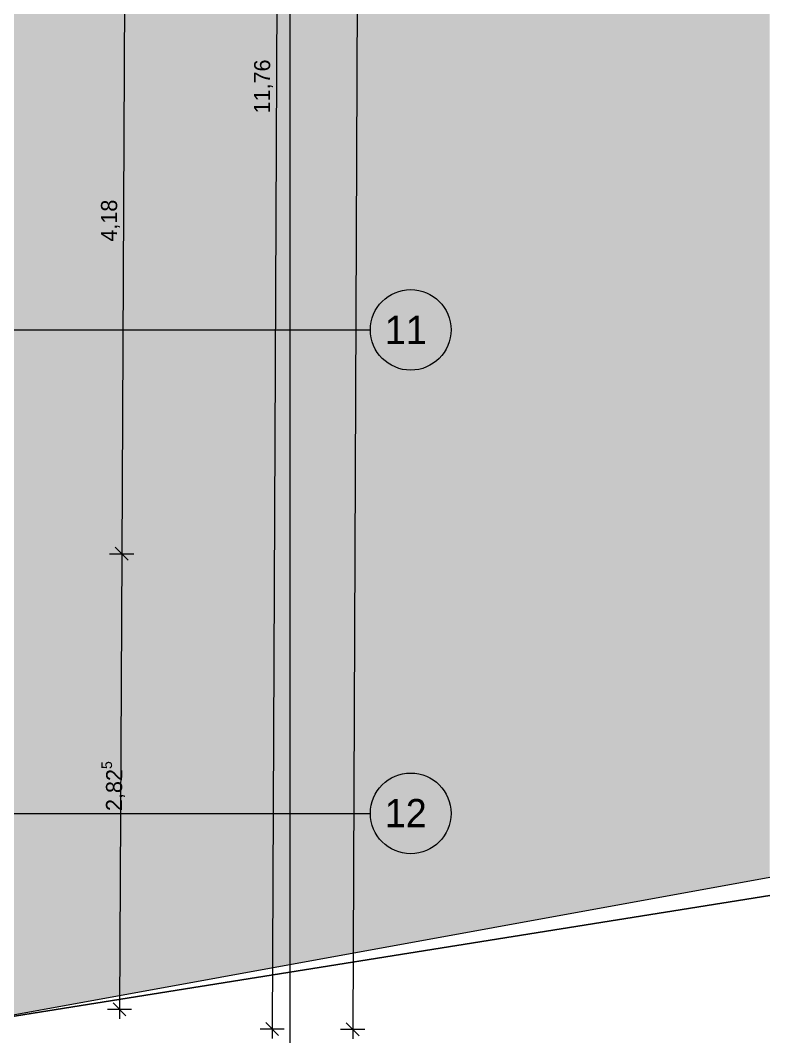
# Model space of a CAD drawing. Header units: metres. Extents: x -4 to 206, y -18 to 45.
# Drawn here: x 52.63 to 57.28, y -11.39 to -5.08 of the extents above; entities that cross this region are included whole.
import ezdxf

# ---------------------------------------------------------------- set-up
doc = ezdxf.new("R2010")
doc.units = ezdxf.units.M
doc.header["$MEASUREMENT"] = 0
for name, color, linetype in [('3._DD PP STG2_4_000 Achsraster', 7, 'Continuous'), ('3._DD PP STG2_4_725 Nachbarbebauung', 7, 'Continuous'), ('3._DD PP STG2_4_950 Polierplan Bemaßung', 7, 'Continuous'), ('3._DD PP STG2_4_Neubau_840 Baulinien', 7, 'Continuous')]:
    doc.layers.add(name, color=color, linetype=linetype)
doc.styles.add('ERSTELLTER_STIL_2', font='')
doc.styles.get('ERSTELLTER_STIL_2').set_extended_font_data('Eurostile')
doc.linetypes.add('Grenze Grundstück', pattern='A,0,[1,415_260415_PP_VA_1_6 3 St1.Shx,S=0.00031746,R=0,X=0,Y=0],-0.04,0', length=0.04)

msp = doc.modelspace()

# ---------------------------------------------------------------- hatches: boundary and pattern name
at = {"layer": '3._DD PP STG2_4_725 Nachbarbebauung', "linetype": 'Continuous', "lineweight": 0, "true_color": 0x1f1f1f}
msp.add_hatch(color=250, dxfattribs=at).paths.add_polyline_path([(52.2035, 0.426), (52.1486, -11.3318), (57.2775, -10.3991), (57.2775, 1.9963), (52.214, 1.9963)])

# ---------------------------------------------------------------- linework, layer by layer
at = {"layer": '3._DD PP STG2_4_000 Achsraster', "color": 5, "linetype": 'Continuous', "lineweight": 0, "ltscale": 1000}
for p, q in [((54.3, 1.9963), (54.3, -16.0037)), ((31.8, -7.0037), (54.3, -7.0037)), ((54.3, -7.0037), (54.8, -7.0037)), ((31.8, -10.0037), (54.3, -10.0037)), ((54.3, -10.0037), (54.8, -10.0037))]:
    msp.add_line(p, q, dxfattribs=at)
for centre in [(55.05, -7.0037), (55.05, -10.0037)]:
    msp.add_circle(centre, 0.25, dxfattribs=at)
for p in [(54.3, -7.0037), (54.3, -7.0037), (54.3, -10.0037), (54.3, -10.0037)]:
    msp.add_point(p, dxfattribs=at)
at = {"layer": '3._DD PP STG2_4_725 Nachbarbebauung', "color": 8, "linetype": 'Continuous', "lineweight": 13, "ltscale": 1000, "flags": 128}
msp.add_lwpolyline([(52.214, 1.9963), (52.2035, 0.426), (52.1486, -11.3318), (57.2775, -10.3991)], dxfattribs=at)
at = {"layer": '3._DD PP STG2_4_950 Polierplan Bemaßung', "color": 1, "linetype": 'Continuous', "lineweight": 13, "ltscale": 1000, "true_color": 0xfb0106}
for p, q in [((54.7492, 1.9963), (54.69, -11.3431)), ((54.2422, 0.4169), (54.19, -11.3408)), ((53.2764, -4.2139), (53.2563, -8.3929)), ((53.2961, -8.4331), (53.2165, -8.3527)), ((53.1813, -8.3925), (53.3313, -8.3932)), ((53.2563, -8.3929), (53.2428, -11.2189)), ((53.1678, -11.2186), (53.3178, -11.2193)), ((53.203, -11.1787), (53.2826, -11.2591)), ((53.2428, -11.2189), (53.2425, -11.2789)), ((54.115, -11.3405), (54.265, -11.3412)), ((54.1502, -11.3007), (54.2298, -11.381)), ((54.19, -11.3408), (54.1898, -11.4008)), ((54.615, -11.3427), (54.765, -11.3434)), ((54.6502, -11.3029), (54.7298, -11.3832)), ((54.69, -11.3431), (54.6898, -11.4031))]:
    msp.add_line(p, q, dxfattribs=at)
at = {"layer": '3._DD PP STG2_4_Neubau_840 Baulinien', "color": 1, "linetype": 'Grenze Grundstück', "lineweight": 25, "ltscale": 1000, "true_color": 0xfb0106, "flags": 128}
msp.add_lwpolyline([(29.5275, -17.9951), (33.4189, -17.4224), (33.3665, -14.0306), (52.1486, -11.3318), (57.2775, -10.5132)], dxfattribs=at)

# ---------------------------------------------------------------- texts
at = {"layer": '3._DD PP STG2_4_000 Achsraster', "color": 5, "linetype": 'Continuous', "lineweight": 0, "char_height": 0.175, "attachment_point": 1, "style": 'ERSTELLTER_STIL_2'}
for s, insert in [('\\A1;{\\pql;\\pt0;\\fEurostile|b0|i0|c0|p0;\\W1.000000;11}', (54.889, -6.9162)), ('\\A1;{\\pql;\\pt0;\\fEurostile|b0|i0|c0|p0;\\W1.000000;12}', (54.889, -9.9145))]:
    msp.add_mtext(s, dxfattribs=dict(at, insert=insert))
at = {"layer": '3._DD PP STG2_4_950 Polierplan Bemaßung', "color": 1, "linetype": 'Continuous', "lineweight": 13, "true_color": 0xfb0106, "char_height": 0.1, "attachment_point": 7, "style": 'ERSTELLTER_STIL_2'}
for s, insert, width, rotation in [('\\A1;{\\pql;\\fEurostile|b0|i0|c0|p0;\\W1.000000;11,76}', (54.1952, -5.6611), 0.398365, 89.74578), ('\\A1;{\\pql;\\fEurostile|b0|i0|c0|p0;\\W1.000000;4,18}', (53.2456, -6.4565), 0.306373, 89.72544)]:
    msp.add_mtext(s, dxfattribs=dict(at, insert=insert, width=width, rotation=rotation))
at = {"layer": '3._DD PP STG2_4_950 Polierplan Bemaßung', "color": 1, "linetype": 'Continuous', "lineweight": 13, "true_color": 0xfb0106, "insert": (53.2876, -9.9896), "char_height": 0.1, "attachment_point": 7, "rotation": 89.72544, "style": 'ERSTELLTER_STIL_2'}
msp.add_mtext('\\A1;{\\pql;\\fEurostile|b0|i0|c0|p0;\\W1.000000;2,82\\fEurostile|b0|i0|c0|p0;\\W1.000000;\\A1{\\H.66x;\\S5^  ;}}', dxfattribs=at)

doc.saveas('drawing.dxf')
